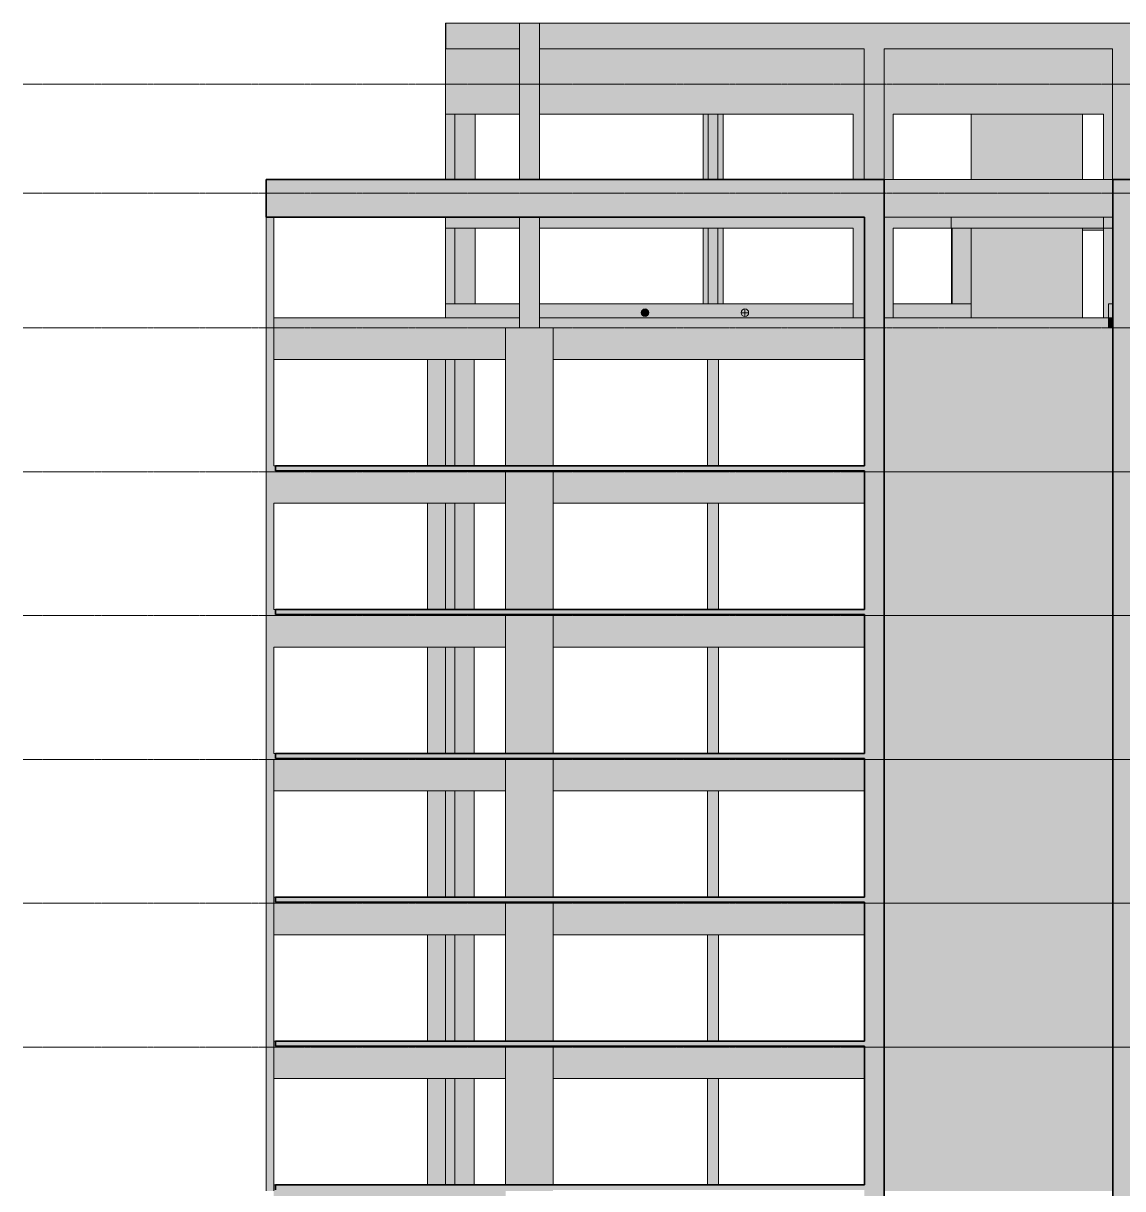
# Model space of a CAD drawing. Extents: x -2131 to 52870, y -3196 to 88043.
# Drawn here: x 34692 to 36893, y 85688 to 88022 of the extents above; entities that cross this region are included whole.
import ezdxf

# ---------------------------------------------------------------- set-up
doc = ezdxf.new("R2010")
doc.units = 0
doc.linetypes.add('Centro', pattern=[3.175, 0.635, -0.47625, 1.5875, -0.47625])
for name, color, linetype, lineweight in [('A-FLOR', 7, 'Continuous', 25), ('A-FLOR-LEVL', 7, 'Continuous', 9), ('A-GENM', 7, 'Continuous', 25), ('S-BEAM', 7, 'Continuous', 25), ('S-COLS', 7, 'Continuous', 25)]:
    doc.layers.add(name, color=color, linetype=linetype, lineweight=lineweight)

# ---------------------------------------------------------------- blocks, each defined once
blk = doc.blocks.new('PED_FURO_CIRCULAR_R04_2020 - 15x25-3721065-CT C 004 - CRT ESQ')
at = {"layer": 'A-GENM', "lineweight": 9}
for p, q in [((-993.1, 87442.5), (-1008.1, 87442.5)), ((-1000.6, 87435), (-1000.6, 87450))]:
    blk.add_line(p, q, dxfattribs=at)

msp = doc.modelspace()

# ---------------------------------------------------------------- hatches: boundary and pattern name
at = {"layer": 'A-FLOR', "true_color": 0xc0c0c0}
for points in [[(35715.405, 87126), (36375.905, 87126), (36375.677, 87136), (35196.909, 87136), (35196.909, 87126), (35692.048, 87126)], [(35226.781, 86838), (36375.905, 86838), (36375.677, 86848), (35196.909, 86848), (35196.909, 86838), (35200.932, 86838)], [(36375.905, 86550), (36375.677, 86560), (35196.909, 86560), (35196.909, 86550), (36375.677, 86550)], [(35752.655, 86262), (36375.905, 86262), (36375.677, 86272), (35196.909, 86272), (35196.909, 86262), (35715.405, 86262)], [(36375.905, 85974), (36375.677, 85984), (35196.909, 85984), (35196.909, 85974), (36375.677, 85974)], [(36375.905, 85686), (36375.677, 85696), (35196.909, 85696), (35196.909, 85686), (36375.708, 85686)]]:
    msp.add_hatch(color=9, dxfattribs=at).paths.add_polyline_path(points, flags=0)
at = {"layer": 'S-BEAM', "true_color": 0xc0c0c0}
for points in [[(35553.646, 87840.004), (35555.905, 87840.004), (35555.905, 87971.004), (35537.64, 87971.004), (35537.64, 88022.004), (35536.905, 88022.004), (35536.905, 87840.004)], [(35596.905, 87971.004), (35685.684, 87971.004), (35685.684, 88022.004), (35537.64, 88022.004), (35537.64, 87971.004), (35595.805, 87971.004)], [(36312.405, 87971.004), (36375.605, 87971.004), (36375.605, 88022.004), (35725.684, 88022.004), (35725.684, 87971.004), (35898.834, 87971.004)], [(36872.667, 87971.004), (36872.667, 88022.004), (36415.605, 88022.004), (36415.605, 87971.004), (36854.92, 87971.004)], [(35555.905, 87840.004), (35685.684, 87840.004), (35685.684, 87971.004), (35555.905, 87971.004), (35555.905, 87900.004)], [(35898.834, 87840.004), (36353.405, 87840.004), (36353.405, 87971.004), (35725.684, 87971.004), (35725.684, 87840.004)], [(36519.19, 87840.004), (36854.92, 87840.004), (36854.92, 87971.004), (36433.405, 87971.004), (36433.405, 87840.004)], [(36375.905, 87634), (36375.909, 87634), (36375.905, 87709), (35178.409, 87709), (35178.409, 87634), (36312.405, 87634)], [(36590.422, 87634), (36872.667, 87634), (36872.667, 87709), (36415.717, 87709), (36415.717, 87634), (36589.905, 87634)], [(35576.905, 87612), (35685.684, 87612), (35685.684, 87634), (35536.905, 87634), (35536.905, 87612), (35555.905, 87612)], [(35725.684, 87612), (36353.405, 87612), (36353.405, 87634), (35725.684, 87634)], [(36519.19, 87612), (36549.92, 87612), (36549.92, 87634), (36433.405, 87634), (36433.405, 87612)], [(36725.976, 87612), (36854.92, 87612.004), (36854.92, 87634), (36549.92, 87634), (36549.92, 87612), (36590.422, 87612)], [(35536.905, 87432.004), (35685.684, 87432.004), (35685.684, 87460.004), (35536.905, 87460.004)], [(35936.686, 87435.004), (35938.627, 87435.26), (35940.436, 87436.009), (35941.99, 87437.201), (35943.181, 87438.754), (35943.931, 87440.563), (35944.186, 87442.504), (35943.931, 87444.445), (35943.181, 87446.254), (35941.809, 87447.946), (35940.436, 87448.999), (35938.627, 87449.748), (35936.4, 87449.966), (35934.745, 87449.748), (35931.883, 87448.191), (35931.383, 87447.807), (35930.191, 87446.254), (35929.442, 87444.445), (35929.186, 87442.504), (35929.442, 87440.563), (35930.191, 87438.754), (35931.383, 87437.201), (35932.936, 87436.009), (35934.745, 87435.26)], [(35657.655, 87349.004), (35657.655, 87412.004), (35685.684, 87412.004), (35685.684, 87432.004), (35193.409, 87432.004), (35193.409, 87349.004), (35588.655, 87349.004)], [(35752.655, 87349.004), (36375.677, 87349.004), (36375.605, 87432.004), (35725.684, 87432.004), (35725.684, 87412.004), (35752.655, 87412.004), (35752.655, 87386.083)], [(36589.905, 87412.004), (36864.42, 87412.004), (36864.42, 87432.004), (36415.717, 87432.004), (36415.797, 87412.004), (36587.928, 87412.004)], [(36872.667, 87412.004), (36872.667, 87432.004), (36864.42, 87432.004), (36864.42, 87412.004)], [(35193.409, 87061), (35657.655, 87061), (35657.655, 87126), (35196.909, 87126), (35196.909, 87136), (35193.409, 87136), (35193.409, 87112)], [(36375.677, 87061), (36375.677, 87126), (35752.655, 87126), (35752.655, 87061), (36312.405, 87061)], [(35588.655, 86773), (35657.655, 86773), (35657.655, 86838), (35196.909, 86838), (35196.909, 86848), (35193.409, 86848), (35193.409, 86773), (35536.959, 86773)], [(35898.834, 86773), (36375.677, 86773), (36375.677, 86838), (35752.655, 86838), (35752.655, 86773)], [(35588.655, 86485), (35657.655, 86485), (35657.655, 86550), (35196.909, 86550), (35196.909, 86560), (35193.409, 86560), (35193.409, 86485), (35485.263, 86485)], [(35752.655, 86485), (36375.677, 86485), (36375.677, 86550), (35752.655, 86550)], [(35485.263, 86197), (35657.655, 86197), (35657.655, 86262), (35196.909, 86262), (35196.909, 86272), (35193.409, 86272), (35193.409, 86197), (35278.477, 86197)], [(36312.405, 86197), (36375.677, 86197), (36375.677, 86262), (35752.655, 86262), (35752.655, 86197), (35898.834, 86197)], [(35588.655, 85909), (35657.655, 85909), (35657.655, 85974), (35196.909, 85974.135), (35196.909, 85984), (35193.409, 85984), (35193.409, 85909), (35536.959, 85909)], [(35752.655, 85909), (36375.677, 85909), (36375.677, 85974), (35752.655, 85974)], [(35588.655, 85621), (35657.655, 85621), (35657.655, 85686), (35196.909, 85686), (35196.909, 85696), (35193.409, 85696), (35193.409, 85621), (35485.263, 85621)]]:
    msp.add_hatch(color=9, dxfattribs=at).paths.add_polyline_path(points, flags=0)
h = msp.add_hatch(color=9, dxfattribs=at)
h.paths.add_polyline_path([(37767.417, 87612.004), (37866.915, 87612.004), (37866.915, 87634), (37410.917, 87634), (37410.917, 87612.004), (37759.903, 87612.004)], flags=0)
h.paths.add_polyline_path([(37048.422, 87612.004), (37370.917, 87612.004), (37370.917, 87634), (36912.916, 87634), (36912.916, 87612.004), (36932.761, 87612.004)], flags=0)
h.paths.add_polyline_path([(36854.92, 87612.004), (36872.667, 87612.004), (36872.667, 87634), (36854.92, 87634)], flags=0)
h.paths.add_polyline_path([(37139.547, 87709), (37370.917, 87709), (37370.917, 87971.004), (36912.667, 87971.004), (36912.916, 87709), (37087.922, 87709)], flags=0)
h.paths.add_polyline_path([(36854.92, 87709), (36872.667, 87709), (36872.667, 87971.004), (36854.92, 87971.004), (36854.92, 87827.316)], flags=0)
h.paths.add_polyline_path([(37863.296, 87709), (37866.915, 87709), (37866.915, 87971.004), (37410.917, 87971.004), (37410.917, 87709), (37809.139, 87709)], flags=0)
h = msp.add_hatch(color=9, dxfattribs=at)
h.paths.add_polyline_path([(36912.916, 87608), (37030.405, 87608), (37030.405, 87612.004), (36912.916, 87612.004), (36912.916, 87610.161)], flags=0)
h.paths.add_polyline_path([(36813.99, 87608), (36854.92, 87608), (36854.92, 87612), (36812.905, 87612), (36812.905, 87608)], flags=0)
h = msp.add_hatch(color=9, dxfattribs=at)
h.paths.add_polyline_path([(35915.578, 87432.004), (36353.405, 87432.004), (36353.405, 87460.004), (35725.684, 87460.004), (35725.684, 87432.004), (35910.014, 87432.004)], flags=0)
h.paths.add_polyline_path([(35936.686, 87435.004), (35934.745, 87435.26), (35932.936, 87436.009), (35931.383, 87437.201), (35930.191, 87438.754), (35929.442, 87440.563), (35929.186, 87442.504), (35929.442, 87444.445), (35930.418, 87446.549), (35932.01, 87448.288), (35932.936, 87448.999), (35934.745, 87449.748), (35936.758, 87449.995), (35938.627, 87449.748), (35940.483, 87448.963), (35942.052, 87447.726), (35943.181, 87446.254), (35943.931, 87444.445), (35944.186, 87442.504), (35943.931, 87440.563), (35943.181, 87438.754), (35941.99, 87437.201), (35940.436, 87436.009), (35938.627, 87435.26)], flags=0)
h.paths.add_polyline_path([(36136.686, 87435.004), (36134.745, 87435.26), (36132.936, 87436.009), (36131.383, 87437.201), (36130.191, 87438.754), (36129.442, 87440.563), (36129.186, 87442.504), (36129.442, 87444.445), (36130.191, 87446.254), (36131.383, 87447.807), (36132.936, 87448.999), (36134.745, 87449.748), (36136.686, 87450.004), (36138.627, 87449.748), (36140.436, 87448.999), (36141.99, 87447.807), (36143.181, 87446.254), (36143.931, 87444.445), (36144.186, 87442.504), (36143.931, 87440.563), (36143.181, 87438.754), (36141.99, 87437.201), (36140.436, 87436.009), (36138.627, 87435.26)], flags=0)
h = msp.add_hatch(color=9, dxfattribs=at)
h.paths.add_polyline_path([(36589.905, 87432.004), (36589.905, 87460.004), (36433.405, 87460.004), (36433.405, 87432.004), (36584.606, 87432.004)], flags=0)
h.paths.add_polyline_path([(36136.686, 87435.004), (36138.627, 87435.26), (36140.436, 87436.009), (36141.99, 87437.201), (36143.181, 87438.754), (36143.931, 87440.563), (36144.186, 87442.504), (36143.931, 87444.445), (36143.181, 87446.254), (36141.99, 87447.807), (36140.436, 87448.999), (36138.627, 87449.748), (36136.686, 87450.004), (36134.745, 87449.748), (36132.936, 87448.999), (36131.383, 87447.807), (36130.191, 87446.254), (36129.442, 87444.445), (36129.186, 87442.504), (36129.442, 87440.563), (36130.191, 87438.754), (36131.383, 87437.201), (36132.936, 87436.009), (36134.745, 87435.26)], flags=0)
h = msp.add_hatch(color=9, dxfattribs=at)
h.paths.add_polyline_path([(37346.332, 87432.004), (37370.917, 87432.004), (37370.917, 87460.004), (36912.916, 87460.004), (36912.916, 87432.004), (37242.939, 87432.004)], flags=0)
h.paths.add_polyline_path([(36869.962, 87432.004), (36872.667, 87432.004), (36872.667, 87460.004), (36864.42, 87460.004), (36864.42, 87432.004)], flags=0)
at = {"layer": 'S-COLS', "true_color": 0xc0c0c0}
h = msp.add_hatch(color=9, dxfattribs=at)
h.paths.add_polyline_path([(35685.684, 87412.004), (35725.684, 87412.004), (35725.684, 87634), (35685.684, 87634), (35685.684, 87428.031)], flags=0)
h.paths.add_polyline_path([(35685.684, 87709), (35725.684, 87709), (35725.684, 88022.004), (35685.684, 88022.004), (35685.684, 87827.316)], flags=0)
for points in [[(36415.605, 87412.004), (36415.605, 88022.004), (36375.605, 88022.004), (36375.909, 87709), (36415.405, 87709), (36415.405, 87412.004)], [(36873.416, 87412.004), (36873.416, 87709), (36912.667, 87709.041), (36912.667, 88022.004), (36872.667, 88022.004), (36872.667, 87412.004)], [(35536.905, 87709), (35555.905, 87709), (35555.905, 87840.004), (35536.905, 87840.004), (35536.905, 87827.316)], [(35596.905, 87709), (35596.905, 87840.004), (35555.905, 87840.004), (35555.905, 87709), (35576.905, 87709)], [(36082.405, 87709), (36082.405, 87840.004), (36063.405, 87840.004), (36063.405, 87709), (36080.807, 87709)], [(36812.905, 87709), (36812.905, 87840.004), (36589.905, 87840.004), (36589.905, 87709), (36725.976, 87709)], [(36386.417, 83024.501), (36415.405, 83024.501), (36415.405, 87709), (36375.909, 87709), (36375.905, 83024.501)], [(36912.916, 84464.5), (36912.667, 87709), (36873.416, 87709), (36873.416, 84464.5), (36912.667, 84464.5)], [(35179.423, 87412.004), (35193.409, 87412.004), (35193.409, 87634), (35178.409, 87634), (35178.409, 87412.004)], [(35555.905, 87460.004), (35555.905, 87612), (35536.905, 87612), (35536.959, 87460.004), (35551.345, 87460.004)], [(35594.655, 87460.004), (35596.905, 87460.004), (35596.905, 87612), (35555.905, 87612), (35555.905, 87460.004), (35588.655, 87460.004)], [(36063.405, 87460.004), (36082.405, 87460.004), (36082.405, 87612), (36063.405, 87612), (36063.405, 87474.33)], [(36589.905, 87460.004), (36589.905, 87612), (36550.922, 87612), (36551.155, 87460.004), (36585.257, 87460.004)], [(36797.801, 87432.004), (36812.905, 87432.004), (36812.905, 87612), (36589.905, 87612), (36589.905, 87432.004), (36725.976, 87432.004)], [(36854.92, 87432.004), (36864.42, 87432.004), (36864.42, 87460.004), (36872.667, 87460.004), (36872.667, 87612.004), (36854.921, 87612), (36854.92, 87460.004)], [(35178.409, 87124), (35193.409, 87124), (35193.409, 87412.004), (35178.409, 87412.004), (35178.409, 87138)], [(36587.928, 87124), (36873.416, 87124.005), (36873.416, 87412.004), (36415.405, 87412.004), (36415.797, 87124), (36577.441, 87124)], [(36415.605, 87412.004), (36415.717, 87412.004), (36415.605, 87412.841)], [(35536.905, 87136), (35536.905, 87349.004), (35501.155, 87349.004), (35501.155, 87136)], [(35555.073, 87136), (35555.905, 87136), (35555.905, 87349.004), (35536.905, 87349.004), (35536.905, 87136)], [(35594.655, 87136), (35594.655, 87349.004), (35555.905, 87349.004), (35555.905, 87136), (35557.971, 87136)], [(36061.905, 87136), (36083.905, 87136), (36083.905, 87349.004), (36061.905, 87349.004), (36061.905, 87136.438)], [(35178.409, 86836), (35193.409, 86836), (35193.409, 87124), (35178.409, 87124), (35178.409, 86856.602)], [(36590.422, 86836), (36873.416, 86836.005), (36873.416, 87124), (36415.405, 87124), (36415.797, 86836), (36589.905, 86836)], [(35536.905, 86848), (35536.905, 87061), (35501.155, 87061), (35501.155, 86848)], [(35555.905, 86848), (35555.905, 87061), (35536.905, 87061), (35536.959, 86848), (35537.918, 86848)], [(35594.655, 86848), (35594.655, 87061), (35555.905, 87061), (35555.905, 86848), (35588.655, 86848)], [(36083.905, 86848), (36083.905, 87061), (36061.905, 87061), (36061.905, 86848), (36082.405, 86848)], [(35178.409, 86548), (35193.409, 86548), (35193.409, 86836), (35178.409, 86836), (35178.409, 86591.862)], [(35536.905, 86560), (35536.905, 86773), (35501.155, 86773), (35501.155, 86560)], [(35536.905, 86560), (35555.905, 86560), (35555.905, 86773), (35536.905, 86773), (35536.905, 86591.862)], [(35557.971, 86560), (35594.655, 86560), (35594.655, 86773), (35555.905, 86773), (35555.905, 86560)], [(36083.905, 86560), (36083.905, 86773), (36061.905, 86773), (36061.905, 86560), (36082.405, 86560)], [(35178.409, 86260), (35193.409, 86260), (35193.409, 86548), (35178.409, 86547.739), (35178.409, 86282.999)], [(35501.155, 86272), (35536.905, 86272), (35536.905, 86485), (35501.155, 86485), (35501.155, 86415.369)], [(35536.905, 86272), (35555.905, 86272), (35555.905, 86485), (35536.905, 86485), (35536.905, 86411.082)], [(35594.655, 86272), (35594.655, 86485), (35555.905, 86485), (35555.905, 86272), (35588.655, 86272)], [(36083.905, 86272), (36083.905, 86485), (36061.905, 86485), (36061.905, 86272), (36082.405, 86272)], [(35185.961, 85972), (35193.409, 85972), (35193.409, 86260), (35178.409, 86260), (35178.409, 85972), (35185.152, 85972)], [(35501.155, 85984), (35536.905, 85984), (35536.905, 86197), (35501.155, 86197), (35501.155, 86062.382)], [(35555.905, 85984), (35555.905, 86197), (35536.905, 86197), (35536.905, 85984), (35537.918, 85984)], [(35594.655, 85984), (35594.655, 86197), (35555.905, 86197), (35555.905, 85984), (35588.655, 85984)], [(36083.905, 85984), (36083.905, 86197), (36061.905, 86197), (36061.905, 85984), (36082.405, 85984)], [(35187.826, 85684), (35193.409, 85684), (35193.409, 85972), (35178.409, 85972), (35178.409, 85684), (35186.817, 85684)], [(35536.905, 85696), (35536.905, 85909), (35501.155, 85909), (35501.155, 85696)], [(35555.905, 85696), (35555.905, 85909), (35536.905, 85909), (35536.959, 85696), (35537.918, 85696)], [(35557.971, 85696), (35594.655, 85696), (35594.655, 85909), (35555.905, 85909), (35555.905, 85696)], [(36083.905, 85696), (36083.905, 85909), (36061.905, 85909), (36061.905, 85696), (36082.405, 85696)]]:
    msp.add_hatch(color=9, dxfattribs=at).paths.add_polyline_path(points, flags=0)
h = msp.add_hatch(color=9, dxfattribs=at)
h.paths.add_polyline_path([(36353.405, 87709), (36375.605, 87709), (36375.605, 87971.004), (36353.405, 87971.004), (36353.405, 87827.316)], flags=0)
h.paths.add_polyline_path([(36433.405, 87709), (36433.405, 87971.004), (36415.605, 87971.004), (36415.717, 87709)], flags=0)
h = msp.add_hatch(color=9, dxfattribs=at)
h.paths.add_polyline_path([(36053.923, 87460.004), (36063.405, 87460.004), (36063.405, 87612), (36052.905, 87612), (36052.905, 87460.004)], flags=0)
h.paths.add_polyline_path([(36082.405, 87460.004), (36092.905, 87460.004), (36092.905, 87612), (36082.405, 87612), (36082.405, 87474.33)], flags=0)
h.paths.add_polyline_path([(36063.405, 87709), (36063.405, 87840.004), (36052.905, 87840.004), (36052.905, 87709)], flags=0)
h.paths.add_polyline_path([(36082.405, 87709), (36092.905, 87709), (36092.905, 87840.004), (36082.405, 87840.004), (36082.405, 87709.57)], flags=0)
h = msp.add_hatch(color=9, dxfattribs=at)
h.paths.add_polyline_path([(36425.405, 87432.004), (36433.405, 87432.004), (36433.405, 87634), (36415.717, 87634), (36415.797, 87432.004)], flags=0)
h.paths.add_polyline_path([(36375.605, 87432.004), (36375.605, 87634), (36353.405, 87634), (36353.405, 87432.004), (36364.101, 87432.004)], flags=0)
h = msp.add_hatch(color=9, dxfattribs=at)
h.paths.add_polyline_path([(35657.655, 87124), (35752.655, 87124), (35752.655, 87126), (35657.655, 87126)], flags=0)
h.paths.add_polyline_path([(35715.405, 87136), (35752.655, 87136), (35752.655, 87412.004), (35657.655, 87412.004), (35657.655, 87136), (35692.048, 87136)], flags=0)
h = msp.add_hatch(color=9, dxfattribs=at)
h.paths.add_polyline_path([(35752.655, 86836), (35752.655, 86838), (35657.655, 86838), (35657.655, 86836), (35715.405, 86836)], flags=0)
h.paths.add_polyline_path([(35715.405, 86848), (35752.655, 86848), (35752.655, 87124), (35657.655, 87124), (35657.655, 86848), (35692.048, 86848)], flags=0)
h = msp.add_hatch(color=9, dxfattribs=at)
h.paths.add_polyline_path([(35692.048, 86548), (35752.655, 86548), (35752.655, 86550), (35657.655, 86550), (35657.655, 86548)], flags=0)
h.paths.add_polyline_path([(35692.048, 86560), (35752.655, 86560), (35752.655, 86836), (35657.655, 86836), (35657.655, 86560)], flags=0)
h = msp.add_hatch(color=9, dxfattribs=at)
h.paths.add_polyline_path([(36564.042, 86548), (36873.416, 86548.005), (36873.416, 86836), (36415.405, 86836), (36415.797, 86548), (36558.877, 86548)], flags=0)
h.paths.add_polyline_path([(36375.677, 86548), (36375.905, 86548), (36375.677, 86550)], flags=0)
h = msp.add_hatch(color=9, dxfattribs=at)
h.paths.add_polyline_path([(35657.655, 86260), (35752.655, 86260), (35752.655, 86262), (35657.655, 86262)], flags=0)
h.paths.add_polyline_path([(35692.048, 86272), (35752.655, 86272), (35752.655, 86548), (35657.655, 86548), (35657.655, 86272)], flags=0)
h = msp.add_hatch(color=9, dxfattribs=at)
h.paths.add_polyline_path([(36622.583, 86260), (36873.416, 86260.005), (36873.416, 86548), (36415.405, 86548), (36415.405, 86260), (36608.928, 86260)], flags=0)
h.paths.add_polyline_path([(36375.677, 86260), (36375.905, 86260), (36375.677, 86262)], flags=0)
h = msp.add_hatch(color=9, dxfattribs=at)
h.paths.add_polyline_path([(35692.048, 85972), (35752.655, 85972), (35752.655, 85974), (35657.655, 85974), (35657.655, 85972)], flags=0)
h.paths.add_polyline_path([(35692.048, 85984), (35752.655, 85984), (35752.655, 86260), (35657.655, 86260), (35657.655, 85984)], flags=0)
h = msp.add_hatch(color=9, dxfattribs=at)
h.paths.add_polyline_path([(36608.905, 85972), (36873.416, 85972.005), (36873.416, 86260), (36415.405, 86260), (36415.405, 85972), (36590.422, 85972)], flags=0)
h.paths.add_polyline_path([(36375.677, 85972), (36375.905, 85972), (36375.677, 85974)], flags=0)
h = msp.add_hatch(color=9, dxfattribs=at)
h.paths.add_polyline_path([(35692.048, 85684), (35752.655, 85684), (35752.655, 85686), (35657.655, 85686), (35657.655, 85684)], flags=0)
h.paths.add_polyline_path([(35692.048, 85696), (35752.655, 85696), (35752.655, 85972), (35657.655, 85972), (35657.655, 85696)], flags=0)
h = msp.add_hatch(color=9, dxfattribs=at)
h.paths.add_polyline_path([(36622.583, 85684), (36873.416, 85684.005), (36873.416, 85972), (36415.405, 85972), (36415.405, 85684), (36608.928, 85684)], flags=0)
h.paths.add_polyline_path([(36375.677, 85684), (36375.905, 85684), (36375.677, 85686)], flags=0)

# ---------------------------------------------------------------- linework, layer by layer
at = {"layer": 'A-FLOR', "color": 190, "lineweight": 35, "true_color": 0x8000ff}
for p, q in [((35196.909, 87136), (36375.905, 87136)), ((35196.909, 87126), (35196.909, 87136)), ((36375.905, 87126), (35196.909, 87126)), ((35196.909, 86848), (36375.905, 86848)), ((35196.909, 86838), (35196.909, 86848)), ((36375.905, 86838), (35196.909, 86838)), ((35196.909, 86560), (36375.905, 86560)), ((35196.909, 86550), (35196.909, 86560)), ((36375.905, 86550), (35196.909, 86550)), ((35196.909, 86272), (36375.905, 86272)), ((35196.909, 86262), (35196.909, 86272)), ((36375.905, 86262), (35196.909, 86262)), ((35196.909, 85984), (36375.905, 85984)), ((35196.909, 85974), (35196.909, 85984)), ((36375.905, 85974), (35196.909, 85974)), ((35196.909, 85696), (36375.905, 85696)), ((35196.909, 85686), (35196.909, 85696))]:
    msp.add_line(p, q, dxfattribs=at)
at = {"layer": 'A-FLOR-LEVL', "linetype": 'Centro'}
for p, q in [((34691.966, 87900.004), (39504.639, 87900.004)), ((34691.966, 87682), (39504.639, 87682)), ((34691.966, 87412.004), (39504.639, 87412.004)), ((34691.966, 87124), (39504.639, 87124)), ((34691.966, 86836), (39504.639, 86836)), ((34691.966, 86548), (39504.639, 86548)), ((34691.966, 86260), (39504.639, 86260)), ((34691.966, 85972), (39504.639, 85972))]:
    msp.add_line(p, q, dxfattribs=at)
at = {"layer": 'S-BEAM', "lineweight": 9}
for p, q in [((35537.64, 88022.004), (35536.905, 88022.004)), ((35536.905, 87840.004), (35536.905, 88022.004)), ((35537.64, 88022.004), (35685.684, 88022.004)), ((35537.64, 88022.004), (35537.64, 87971.004)), ((35685.684, 88022.004), (35685.684, 87971.004)), ((35725.684, 88022.004), (36375.605, 88022.004)), ((35725.684, 88022.004), (35725.684, 87971.004)), ((36415.605, 88022.004), (36872.667, 88022.004)), ((35685.684, 87971.004), (35537.64, 87971.004)), ((36375.605, 87971.004), (35725.684, 87971.004)), ((36872.667, 87971.004), (36415.605, 87971.004)), ((35555.905, 87840.004), (35536.905, 87840.004)), ((35685.684, 87840.004), (35555.905, 87840.004)), ((36353.405, 87840.004), (35725.684, 87840.004)), ((36433.405, 87840.004), (36854.92, 87840.004)), ((36854.92, 87840.004), (36854.92, 87709)), ((36415.717, 87634), (36415.717, 87709)), ((36415.717, 87709), (36872.667, 87709)), ((36872.667, 87634), (36872.667, 87709)), ((35536.905, 87634), (35536.905, 87612)), ((36872.667, 87634), (36415.717, 87634)), ((36549.92, 87612), (36549.92, 87634)), ((36854.92, 87634), (36854.92, 87612)), ((35536.905, 87612), (35685.684, 87612)), ((35725.684, 87612), (36353.405, 87612)), ((36433.405, 87612), (36549.92, 87612)), ((36549.92, 87612), (36854.92, 87612)), ((36812.905, 87608), (36854.92, 87608)), ((36854.92, 87612.004), (36872.667, 87612.004)), ((35685.684, 87460.004), (35536.905, 87460.004)), ((35536.905, 87460.004), (35536.905, 87432.004)), ((35725.684, 87460.004), (36353.405, 87460.004)), ((36353.405, 87432.004), (36353.405, 87460.004)), ((36433.405, 87460.004), (36589.905, 87460.004)), ((36864.42, 87432.004), (36864.42, 87460.004)), ((36872.667, 87460.004), (36864.42, 87460.004)), ((35685.684, 87432.004), (35193.409, 87432.004)), ((35685.684, 87412.004), (35685.684, 87432.004)), ((35725.684, 87432.004), (35725.684, 87412.004)), ((35725.684, 87432.004), (36375.605, 87432.004)), ((36375.605, 87412.004), (36375.605, 87432.004)), ((36415.717, 87432.004), (36864.42, 87432.004)), ((36415.717, 87432.004), (36415.717, 87412.004)), ((36864.42, 87412.004), (36864.42, 87432.004)), ((36864.42, 87412.004), (36864.42, 87432.004)), ((36864.42, 87432.004), (36872.667, 87432.004)), ((36872.667, 87412.004), (36872.667, 87432.004)), ((35193.409, 87412.004), (35193.409, 87349.004)), ((35657.655, 87412.004), (35657.655, 87349.004)), ((35685.684, 87412.004), (35657.655, 87412.004)), ((35725.684, 87412.004), (35752.655, 87412.004)), ((35752.655, 87412.004), (35752.655, 87349.004)), ((36375.677, 87412.004), (36375.605, 87412.004)), ((36872.667, 87412.004), (36864.42, 87412.004)), ((35193.409, 87349.004), (35657.655, 87349.004)), ((36375.677, 87349.004), (35752.655, 87349.004)), ((35193.409, 87136), (35196.909, 87136)), ((35657.655, 87126), (35657.655, 87061)), ((35752.655, 87126), (35752.655, 87061)), ((35193.409, 87061), (35657.655, 87061)), ((35752.655, 87061), (36375.677, 87061)), ((35193.409, 86848), (35196.909, 86848)), ((35657.655, 86838), (35657.655, 86773)), ((35752.655, 86838), (35752.655, 86773)), ((35193.409, 86773), (35657.655, 86773)), ((35752.655, 86773), (36375.677, 86773)), ((35193.409, 86560), (35196.909, 86560)), ((35657.655, 86550), (35657.655, 86485)), ((35752.655, 86550), (35752.655, 86485)), ((35193.409, 86548), (35193.409, 86485)), ((36375.677, 86485), (36375.677, 86548)), ((35193.409, 86485), (35657.655, 86485)), ((35752.655, 86485), (36375.677, 86485)), ((35193.409, 86272), (35196.909, 86272)), ((35193.409, 86272), (35193.409, 86260)), ((35193.409, 86260), (35193.409, 86197)), ((35657.655, 86262), (35657.655, 86197)), ((35752.655, 86262), (35752.655, 86197)), ((36375.677, 86260), (36375.677, 86262)), ((36375.677, 86197), (36375.677, 86260)), ((35193.409, 86197), (35657.655, 86197)), ((35752.655, 86197), (36375.677, 86197)), ((35193.409, 85984), (35196.909, 85984)), ((35193.409, 85984), (35193.409, 85972)), ((35193.409, 85972), (35193.409, 85909)), ((35657.655, 85974), (35657.655, 85909)), ((35752.655, 85974), (35752.655, 85909)), ((36375.677, 85972), (36375.677, 85974)), ((36375.677, 85909), (36375.677, 85972)), ((35193.409, 85909), (35657.655, 85909)), ((35752.655, 85909), (36375.677, 85909)), ((35193.409, 85696), (35196.909, 85696)), ((35193.409, 85696), (35193.409, 85684))]:
    msp.add_line(p, q, dxfattribs=at)
at = {"layer": 'S-BEAM', "color": 190, "lineweight": 35, "true_color": 0x8000ff}
for p, q in [((35178.409, 87634), (35178.409, 87709)), ((35178.409, 87709), (36375.909, 87709)), ((35178.409, 87634), (36375.909, 87634))]:
    msp.add_line(p, q, dxfattribs=at)
at = {"layer": 'S-BEAM', "lineweight": 9}
for centre, start, end in [((35936.686, 87442.504), 90, 270), ((35936.686, 87442.504), 270, 90), ((36136.686, 87442.504), 90, 270), ((36136.686, 87442.504), 270, 90)]:
    msp.add_arc(centre, 7.5, start, end, dxfattribs=at)
at = {"layer": 'S-COLS', "lineweight": 9}
for p, q in [((35685.684, 88022.004), (35725.684, 88022.004)), ((35685.684, 88022.004), (35685.684, 87709)), ((35725.684, 88022.004), (35725.684, 87709)), ((36415.605, 88022.004), (36375.605, 88022.004)), ((36912.667, 88022.004), (36872.667, 88022.004)), ((36375.605, 87971.004), (36375.605, 87709)), ((36415.605, 87412.004), (36415.605, 87971.004)), ((36872.667, 87971.004), (36872.667, 87412.004)), ((35536.905, 87840.004), (35536.905, 87709)), ((35555.905, 87840.004), (35555.905, 87709)), ((35596.905, 87840.004), (35596.905, 87709)), ((36052.905, 87840.004), (36052.905, 87709)), ((36063.405, 87840.004), (36063.405, 87709)), ((36082.405, 87840.004), (36082.405, 87709)), ((36092.905, 87840.004), (36092.905, 87709)), ((36353.405, 87840.004), (36353.405, 87709)), ((36433.405, 87840.004), (36433.405, 87709)), ((36589.905, 87709), (36589.905, 87840.004)), ((36812.905, 87840.004), (36812.905, 87709)), ((36415.717, 87709), (36415.717, 87412.004)), ((36872.717, 87709), (36873.416, 87709)), ((36872.717, 87709), (36872.717, 87412.004)), ((35178.409, 87634), (35178.409, 87412.004)), ((35193.409, 87412.004), (35193.409, 87634)), ((35685.684, 87634), (35685.684, 87412.004)), ((35725.684, 87634), (35725.684, 87412.004)), ((36375.605, 87634), (36375.605, 87412.004)), ((36375.717, 87634), (36375.717, 87412.004)), ((35536.905, 87612), (35536.905, 87460.004)), ((35555.905, 87612), (35555.905, 87460.004)), ((35596.905, 87612), (35596.905, 87460.004)), ((36052.905, 87612), (36052.905, 87460.004)), ((36063.405, 87612), (36063.405, 87460.004)), ((36082.405, 87612), (36082.405, 87460.004)), ((36092.905, 87612), (36092.905, 87460.004)), ((36353.405, 87612), (36353.405, 87432.004)), ((36433.405, 87612), (36433.405, 87432.004)), ((36589.905, 87432.004), (36589.905, 87612)), ((36812.905, 87612), (36812.905, 87432.004)), ((36854.92, 87612), (36854.92, 87432.004)), ((35178.409, 87412.004), (35178.409, 87124)), ((35193.409, 87412.004), (35178.409, 87412.004)), ((35193.409, 87412.004), (35193.409, 87136)), ((35657.655, 87412.004), (35657.655, 87136)), ((35752.655, 87412.004), (35657.655, 87412.004)), ((35725.684, 87412.004), (35685.684, 87412.004)), ((35752.655, 87136), (35752.655, 87412.004)), ((36873.416, 87412.004), (36864.42, 87412.004)), ((36873.416, 87412.004), (36872.667, 87412.004)), ((36873.416, 87412.004), (36872.717, 87412.004)), ((35501.155, 87136), (35501.155, 87349.004)), ((35536.905, 87349.004), (35536.905, 87136)), ((35555.905, 87349.004), (35555.905, 87136)), ((35594.655, 87349.004), (35594.655, 87136)), ((36061.905, 87349.004), (36061.905, 87136)), ((36083.905, 87349.004), (36083.905, 87136)), ((36375.677, 87349.004), (36375.677, 87136)), ((35178.409, 87124), (35178.409, 86836)), ((35193.409, 87124), (35178.409, 87124)), ((35193.409, 87124), (35178.409, 87124)), ((35657.655, 87126), (35657.655, 87124)), ((35657.655, 87124), (35657.655, 86848)), ((35752.655, 87124), (35657.655, 87124)), ((35752.655, 87124), (35657.655, 87124)), ((35752.655, 87124), (35752.655, 87126)), ((35752.655, 86848), (35752.655, 87124)), ((36873.416, 87124), (36415.797, 87124)), ((36873.416, 87124), (36415.797, 87124)), ((35193.409, 87061), (35193.409, 86848)), ((35501.155, 86848), (35501.155, 87061)), ((35536.905, 87061), (35536.905, 86848)), ((35555.905, 87061), (35555.905, 86848)), ((35594.655, 87061), (35594.655, 86848)), ((36061.905, 87061), (36061.905, 86848)), ((36083.905, 87061), (36083.905, 86848)), ((36375.677, 87061), (36375.677, 86848)), ((35178.409, 86836), (35178.409, 86548)), ((35193.409, 86836), (35178.409, 86836)), ((35193.409, 86836), (35178.409, 86836)), ((35657.655, 86838), (35657.655, 86836)), ((35657.655, 86836), (35657.655, 86560)), ((35752.655, 86836), (35657.655, 86836)), ((35752.655, 86836), (35657.655, 86836)), ((35752.655, 86836), (35752.655, 86838)), ((35752.655, 86560), (35752.655, 86836)), ((36873.416, 86836), (36415.797, 86836)), ((36873.416, 86836), (36415.797, 86836)), ((35193.409, 86773), (35193.409, 86560)), ((35501.155, 86560), (35501.155, 86773)), ((35536.905, 86773), (35536.905, 86560)), ((35555.905, 86773), (35555.905, 86560)), ((35594.655, 86773), (35594.655, 86560)), ((36061.905, 86773), (36061.905, 86560)), ((36083.905, 86773), (36083.905, 86560)), ((36375.677, 86773), (36375.677, 86560)), ((35657.655, 86550), (35657.655, 86548)), ((35752.655, 86548), (35752.655, 86550)), ((35178.409, 86548), (35178.409, 86260)), ((35193.409, 86548), (35178.409, 86548)), ((35193.409, 86548), (35178.409, 86548)), ((35193.409, 86548), (35193.409, 86485)), ((35657.655, 86548), (35657.655, 86272)), ((35752.655, 86548), (35657.655, 86548)), ((35752.655, 86548), (35657.655, 86548)), ((35752.655, 86272), (35752.655, 86548)), ((36375.677, 86548), (36375.677, 86485)), ((36873.416, 86548), (36415.797, 86548)), ((36873.416, 86548), (36415.797, 86548)), ((35193.409, 86485), (35193.409, 86272)), ((35501.155, 86272), (35501.155, 86485)), ((35536.905, 86485), (35536.905, 86272)), ((35555.905, 86485), (35555.905, 86272)), ((35594.655, 86485), (35594.655, 86272)), ((36061.905, 86485), (36061.905, 86272)), ((36083.905, 86485), (36083.905, 86272)), ((36375.677, 86485), (36375.677, 86272)), ((35193.409, 86272), (35193.409, 86260)), ((35178.409, 86260), (35178.409, 85972)), ((35193.409, 86260), (35178.409, 86260)), ((35193.409, 86260), (35178.409, 86260)), ((35193.409, 86260), (35193.409, 86197)), ((35657.655, 86262), (35657.655, 86260)), ((35657.655, 86260), (35657.655, 85984)), ((35752.655, 86260), (35657.655, 86260)), ((35752.655, 86260), (35657.655, 86260)), ((35752.655, 86260), (35752.655, 86262)), ((35752.655, 85984), (35752.655, 86260)), ((36375.677, 86262), (36375.677, 86260)), ((36375.677, 86260), (36375.677, 86197)), ((36873.416, 86260), (36415.405, 86260)), ((36873.416, 86260), (36415.405, 86260)), ((35193.409, 86197), (35193.409, 85984)), ((35501.155, 85984), (35501.155, 86197)), ((35536.905, 86197), (35536.905, 85984)), ((35555.905, 86197), (35555.905, 85984)), ((35594.655, 86197), (35594.655, 85984)), ((36061.905, 86197), (36061.905, 85984)), ((36083.905, 86197), (36083.905, 85984)), ((36375.677, 86197), (36375.677, 85984)), ((35178.409, 85972), (35178.409, 85684)), ((35193.409, 85972), (35178.409, 85972)), ((35193.409, 85972), (35178.409, 85972)), ((35193.409, 85984), (35193.409, 85972)), ((35193.409, 85972), (35193.409, 85909)), ((35657.655, 85974), (35657.655, 85972)), ((35657.655, 85972), (35657.655, 85696)), ((35752.655, 85972), (35657.655, 85972)), ((35752.655, 85972), (35657.655, 85972)), ((35752.655, 85972), (35752.655, 85974)), ((35752.655, 85696), (35752.655, 85972)), ((36375.677, 85974), (36375.677, 85972)), ((36375.677, 85972), (36375.677, 85909)), ((36873.416, 85972), (36415.405, 85972)), ((36873.416, 85972), (36415.405, 85972)), ((35193.409, 85909), (35193.409, 85696)), ((35501.155, 85696), (35501.155, 85909)), ((35536.905, 85909), (35536.905, 85696)), ((35555.905, 85909), (35555.905, 85696)), ((35594.655, 85909), (35594.655, 85696)), ((36061.905, 85909), (36061.905, 85696)), ((36083.905, 85909), (36083.905, 85696)), ((36375.677, 85909), (36375.677, 85696)), ((35193.409, 85696), (35193.409, 85684))]:
    msp.add_line(p, q, dxfattribs=at)
at = {"layer": 'S-COLS', "color": 190, "lineweight": 35, "true_color": 0x8000ff}
for p, q in [((36415.405, 87709), (36375.905, 87709)), ((36415.405, 87709), (36415.405, 83024.501)), ((36873.416, 87709), (36873.416, 84464.5)), ((36912.916, 87709), (36873.416, 87709)), ((36375.905, 87634), (36375.905, 87136)), ((36550.922, 87460.004), (36550.922, 87612)), ((36375.905, 87126), (36375.905, 86848)), ((36375.905, 86838), (36375.905, 86560)), ((36375.905, 86550), (36375.905, 86272)), ((36375.905, 86262), (36375.905, 85984)), ((36375.905, 85974), (36375.905, 85696))]:
    msp.add_line(p, q, dxfattribs=at)

# ---------------------------------------------------------------- block references
at = {"layer": 'A-GENM', "lineweight": 9}
for p in [(36937.269, 0), (37137.269, 0)]:
    msp.add_blockref('PED_FURO_CIRCULAR_R04_2020 - 15x25-3721065-CT C 004 - CRT ESQ', p, dxfattribs=at)

doc.saveas('drawing.dxf')
